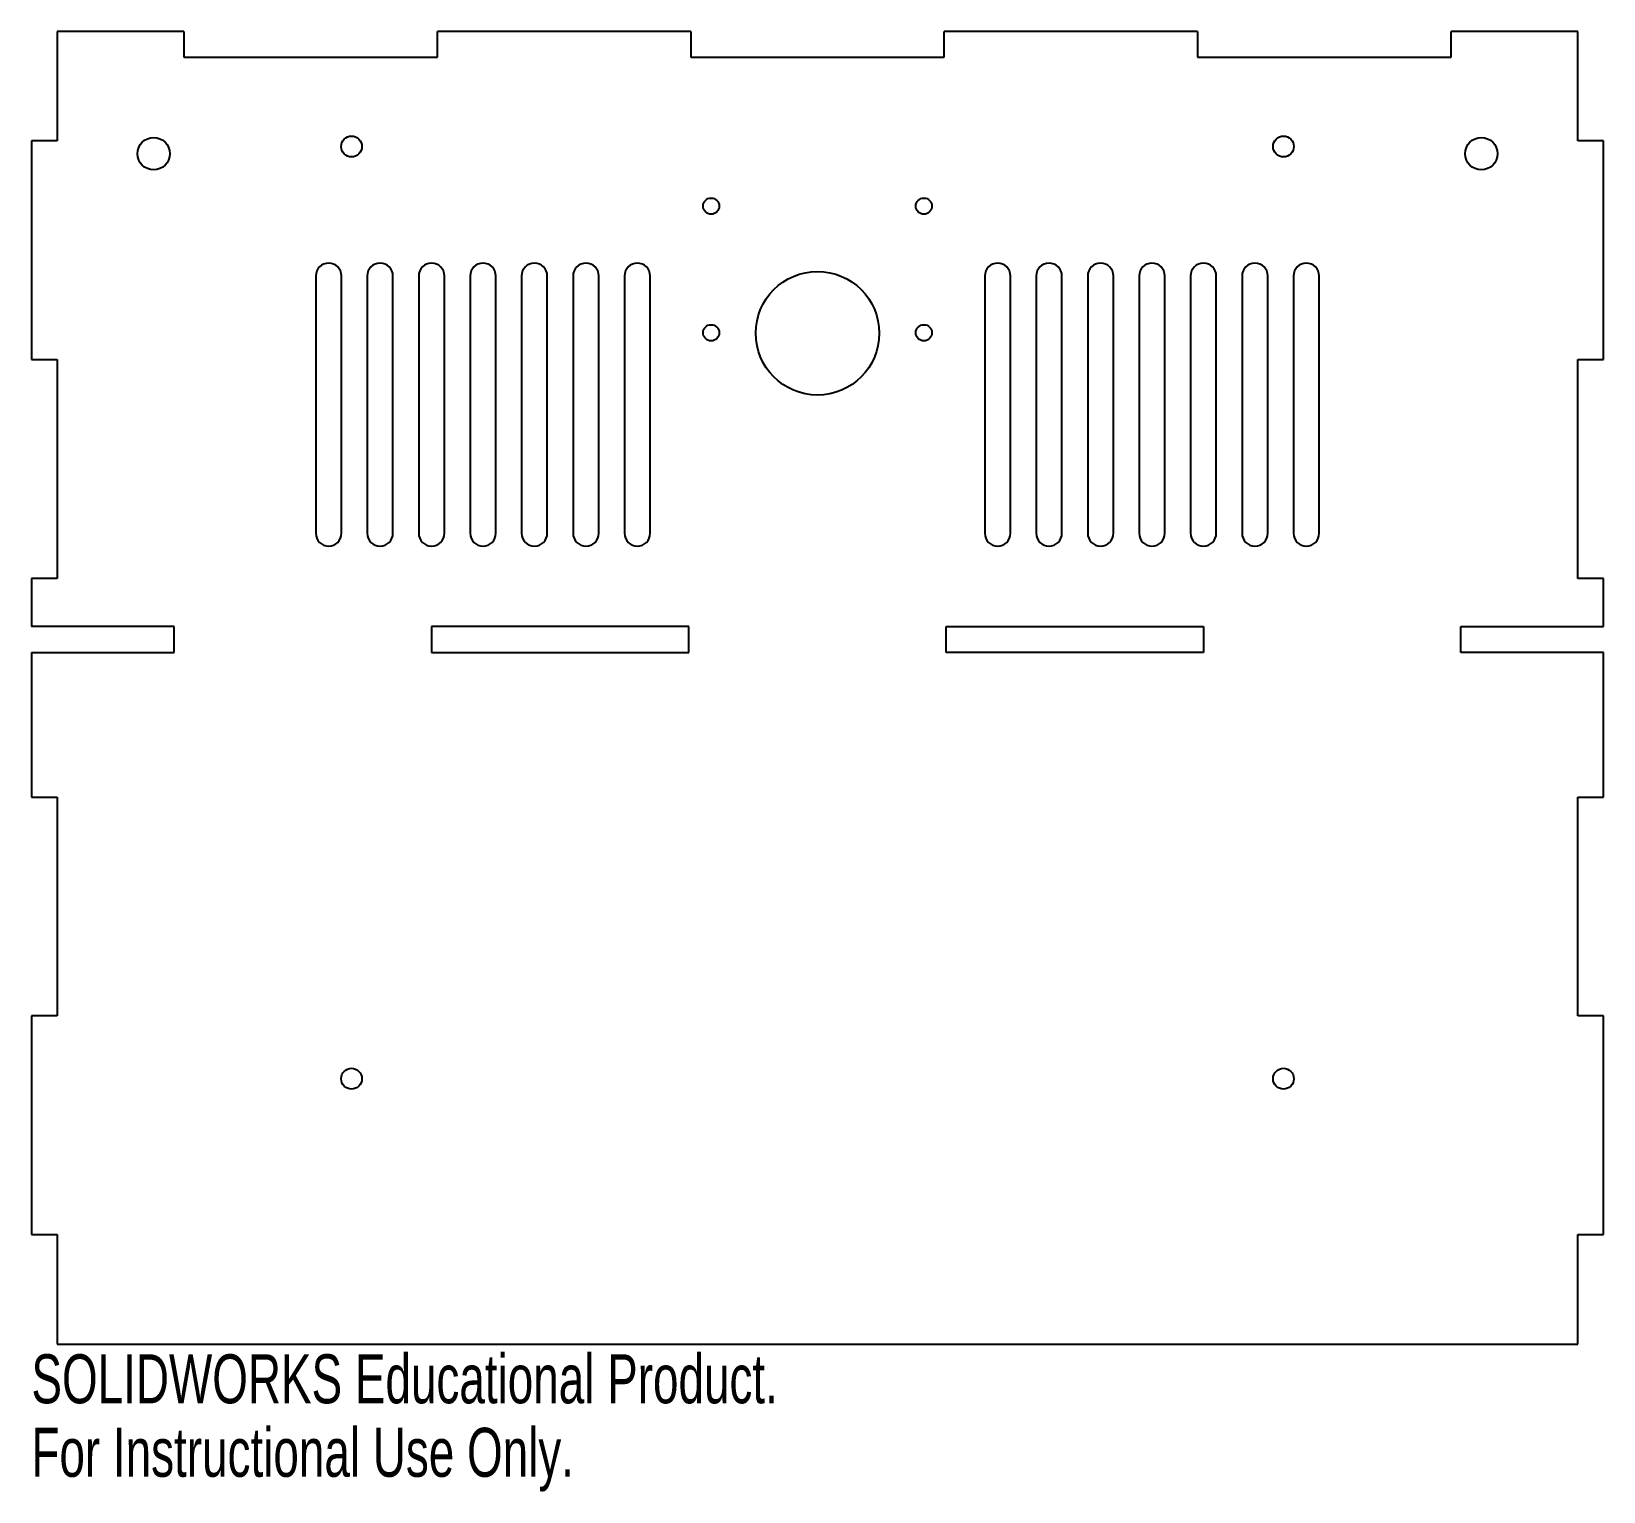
# Model space of a CAD drawing. Header units: inches. Extents: x -3.06 to 3.06, y -3.12 to 2.55.
import ezdxf

# ---------------------------------------------------------------- set-up
doc = ezdxf.new("R2010")
doc.units = ezdxf.units.IN
doc.header["$MEASUREMENT"] = 0
doc.styles.add('SLDTEXTSTYLE0', font='TXT', dxfattribs={"width": 0.7})

msp = doc.modelspace()

# ---------------------------------------------------------------- linework, layer by layer
at = {"color": 7, "linetype": 'Continuous', "lineweight": 25}
for p, q in [((-2.955, 2.55), (-2.955, 2.125)), ((-2.4625, 2.55), (-2.955, 2.55)), ((-2.4625, 2.55), (-2.4625, 2.45)), ((-1.4775, 2.45), (-1.4775, 2.55)), ((-0.4925, 2.55), (-1.4775, 2.55)), ((-0.4925, 2.55), (-0.4925, 2.45)), ((0.4925, 2.45), (0.4925, 2.55)), ((1.4775, 2.55), (0.4925, 2.55)), ((1.4775, 2.55), (1.4775, 2.45)), ((2.4625, 2.45), (2.4625, 2.55)), ((2.955, 2.55), (2.4625, 2.55)), ((2.955, 2.125), (2.955, 2.55)), ((-2.4625, 2.45), (-1.4775, 2.45)), ((-0.4925, 2.45), (0.4925, 2.45)), ((1.4775, 2.45), (2.4625, 2.45)), ((-3.055, 2.125), (-3.055, 1.275)), ((-2.955, 2.125), (-3.055, 2.125)), ((3.055, 2.125), (2.955, 2.125)), ((3.055, 1.275), (3.055, 2.125)), ((-1.95, 1.6), (-1.95, 0.6)), ((-1.85, 0.6), (-1.85, 1.6)), ((-1.75, 1.6), (-1.75, 0.6)), ((-1.65, 0.6), (-1.65, 1.6)), ((-1.55, 1.6), (-1.55, 0.6)), ((-1.45, 0.6), (-1.45, 1.6)), ((-1.35, 1.6), (-1.35, 0.6)), ((-1.25, 0.6), (-1.25, 1.6)), ((-1.15, 1.6), (-1.15, 0.6)), ((-1.05, 0.6), (-1.05, 1.6)), ((-0.95, 1.6), (-0.95, 0.6)), ((-0.85, 0.6), (-0.85, 1.6)), ((-0.75, 1.6), (-0.75, 0.6)), ((-0.65, 0.6), (-0.65, 1.6)), ((0.65, 1.6), (0.65, 0.6)), ((0.75, 0.6), (0.75, 1.6)), ((0.85, 1.6), (0.85, 0.6)), ((0.95, 0.6), (0.95, 1.6)), ((1.05, 1.6), (1.05, 0.6)), ((1.15, 0.6), (1.15, 1.6)), ((1.25, 1.6), (1.25, 0.6)), ((1.35, 0.6), (1.35, 1.6)), ((1.45, 1.6), (1.45, 0.6)), ((1.55, 0.6), (1.55, 1.6)), ((1.65, 1.6), (1.65, 0.6)), ((1.75, 0.6), (1.75, 1.6)), ((1.85, 1.6), (1.85, 0.6)), ((1.95, 0.6), (1.95, 1.6)), ((-3.055, 1.275), (-2.955, 1.275)), ((-2.955, 1.275), (-2.955, 0.425)), ((2.955, 1.275), (3.055, 1.275)), ((2.955, 0.425), (2.955, 1.275)), ((-3.055, 0.425), (-3.055, 0.2375)), ((-2.955, 0.425), (-3.055, 0.425)), ((3.055, 0.425), (2.955, 0.425)), ((3.055, 0.2375), (3.055, 0.425)), ((-2.5, 0.2375), (-3.055, 0.2375)), ((-2.5, 0.1375), (-2.5, 0.2375)), ((-0.5, 0.2375), (-1.5, 0.2375)), ((-1.5, 0.2375), (-1.5, 0.1375)), ((-0.5, 0.1375), (-0.5, 0.2375)), ((0.5, 0.1375), (0.5, 0.2375)), ((0.5, 0.2375), (1.5, 0.2375)), ((1.5, 0.2375), (1.5, 0.1375)), ((2.5, 0.2375), (3.055, 0.2375)), ((2.5, 0.1375), (2.5, 0.2375)), ((-3.055, 0.1375), (-3.055, -0.425)), ((-3.055, 0.1375), (-2.5, 0.1375)), ((-1.5, 0.1375), (-0.5, 0.1375)), ((1.5, 0.1375), (0.5, 0.1375)), ((3.055, 0.1375), (2.5, 0.1375)), ((3.055, -0.425), (3.055, 0.1375)), ((-3.055, -0.425), (-2.955, -0.425)), ((-2.955, -0.425), (-2.955, -1.275)), ((2.955, -0.425), (3.055, -0.425)), ((2.955, -1.275), (2.955, -0.425)), ((-3.055, -1.275), (-3.055, -2.125)), ((-2.955, -1.275), (-3.055, -1.275)), ((3.055, -1.275), (2.955, -1.275)), ((3.055, -2.125), (3.055, -1.275)), ((-3.055, -2.125), (-2.955, -2.125)), ((-2.955, -2.125), (-2.955, -2.55)), ((2.955, -2.125), (3.055, -2.125)), ((2.955, -2.55), (2.955, -2.125)), ((-2.955, -2.55), (2.955, -2.55))]:
    msp.add_line(p, q, dxfattribs=at)
for centre, radius in [((-1.811, 2.1029), 0.0404), ((1.811, 2.1029), 0.0404), ((-2.58, 2.075), 0.063), ((2.58, 2.075), 0.063), ((-0.4134, 1.8713), 0.0315), ((0.4134, 1.8713), 0.0315), ((0, 1.3772), 0.24), ((-0.4134, 1.3791), 0.0315), ((0.4134, 1.3791), 0.0315), ((-1.811, -1.5192), 0.0404), ((1.811, -1.5192), 0.0404)]:
    msp.add_circle(centre, radius, dxfattribs=at)
for centre, start, end in [((-1.9, 1.6), 0, 180), ((-1.7, 1.6), 0, 180), ((-1.5, 1.6), 0, 180), ((-1.3, 1.6), 0, 180), ((-1.1, 1.6), 0, 180), ((-0.9, 1.6), 0, 180), ((-0.7, 1.6), 0, 180), ((0.7, 1.6), 0, 180), ((0.9, 1.6), 0, 180), ((1.1, 1.6), 0, 180), ((1.3, 1.6), 0, 180), ((1.5, 1.6), 0, 180), ((1.7, 1.6), 0, 180), ((1.9, 1.6), 0, 180), ((-1.9, 0.6), 180, 0), ((-1.7, 0.6), 180, 0), ((-1.5, 0.6), 180, 0), ((-1.3, 0.6), 180, 0), ((-1.1, 0.6), 180, 0), ((-0.9, 0.6), 180, 0), ((-0.7, 0.6), 180, 0), ((0.7, 0.6), 180, 0), ((0.9, 0.6), 180, 0), ((1.1, 0.6), 180, 0), ((1.3, 0.6), 180, 0), ((1.5, 0.6), 180, 0), ((1.7, 0.6), 180, 0), ((1.9, 0.6), 180, 0)]:
    msp.add_arc(centre, 0.05, start, end, dxfattribs=at)

# ---------------------------------------------------------------- texts
at = {"color": 7, "linetype": 'Continuous', "char_height": 0.1903, "attachment_point": 1, "style": 'SLDTEXTSTYLE0'}
for s, insert in [('SOLIDWORKS Educational Product.', (-3.055, -2.5901)), ('For Instructional Use Only.', (-3.055, -2.8756))]:
    msp.add_mtext(s, dxfattribs=dict(at, insert=insert))

doc.saveas('drawing.dxf')
